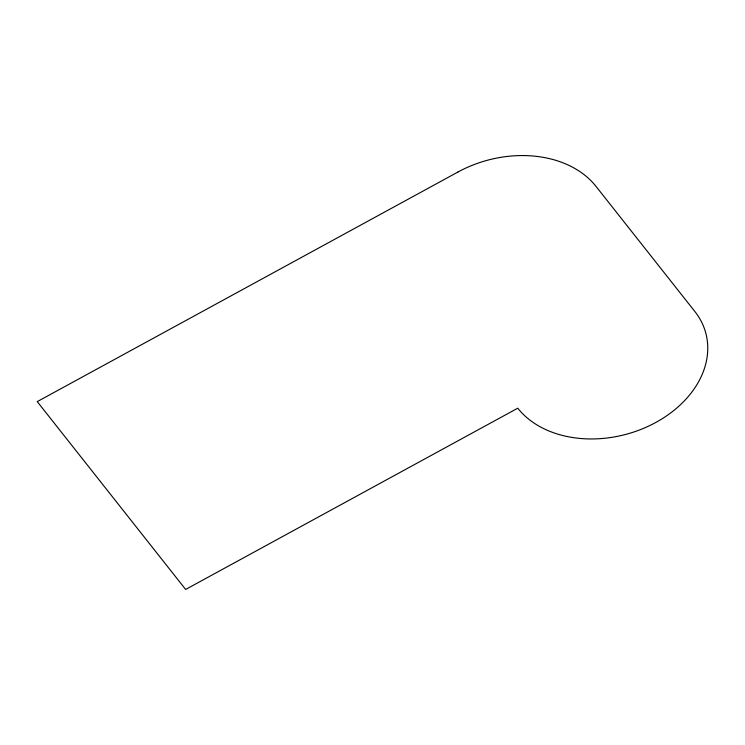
<?xml version="1.0" encoding="UTF-8"?>
<svg xmlns="http://www.w3.org/2000/svg" width="745" height="745" viewBox="0 0 745 745"><rect width="100%" height="100%" fill="white"/><g stroke="black" fill="none" stroke-linecap="round" stroke-linejoin="round"><path stroke-width="1.12" d="M457.924 172.039L37.25 401.62L185.645 589.444L517.756 408.195A103.015 77.033 -15.2 0 0 655.786 422.471A103.015 77.033 -15.2 0 0 694.88 311.531L595.953 186.315A103.015 77.033 -15.2 0 0 457.924 172.039"/></g></svg>
